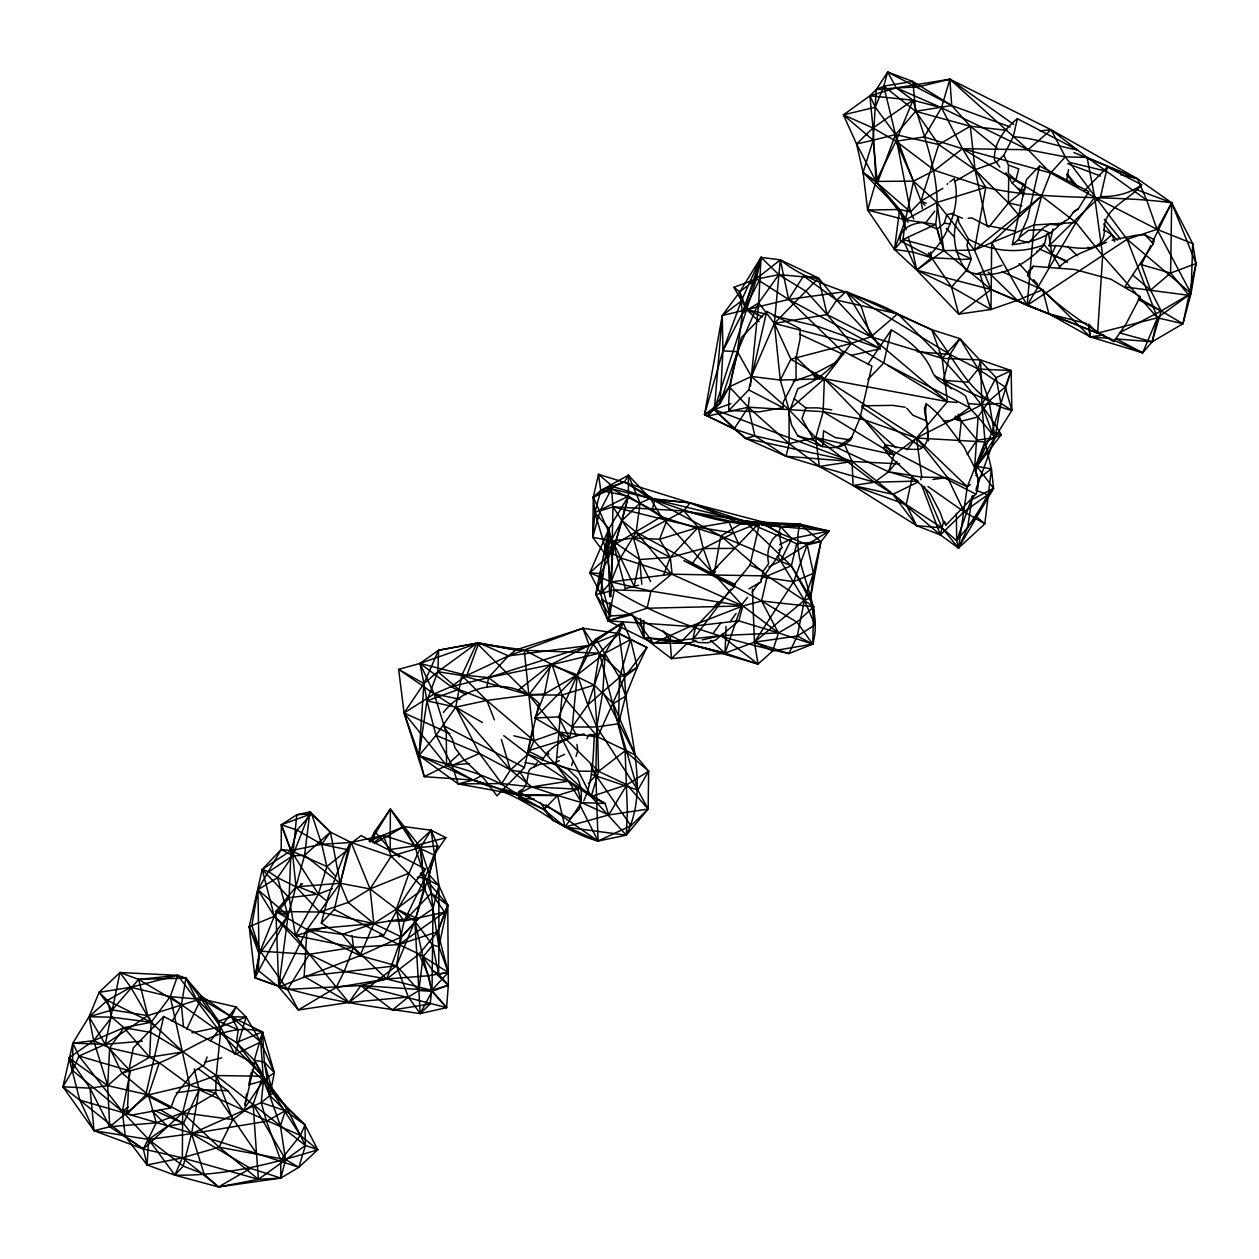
<?xml version="1.0" encoding="UTF-8"?>
<svg xmlns="http://www.w3.org/2000/svg" width="1259" height="1259" viewBox="0 0 1259 1259"><rect width="100%" height="100%" fill="white"/><g stroke="black" fill="none" stroke-linecap="round" stroke-linejoin="round"><path stroke-width="1.5" d="M335.429 876.264L326.868 866.522L290.971 850.628L281.213 849.479L257.922 889.72L259.055 954.149L258.237 970.516L278.774 987.009L287.556 989.432L360.829 985.529L386.781 978.998L399.009 944.58L404.17 921.053L424.944 878.168L433.977 855.066L445.891 837.691L431.097 830.232L420.506 847.37L409.049 873.116L396.412 909.029L401.416 936.979L396.506 965.747L408.325 997.018L420.207 1013.589L446.583 1007.625L448.33 985.183L438.62 974.104L438.887 946.516L432.97 908.605L424.629 889.09L391.187 856.262L351.182 842.476L330.425 832.105L309.934 811.819L296.794 814.746L281.355 824.755L281.213 849.479L262.202 869.434L249.219 926.703L254.963 977.708C307.574 998.198 364.543 1005.548 420.207 1013.589L432.026 991.352L432.97 908.605L429.24 874.879L420.506 847.37L390.384 809.033L374.804 831.381L369.611 841.626M198.119 1068.655L227.832 1090.735L243.302 1110.17L300.366 1135.429L317.772 1149.75C271.362 1164.134 223.819 1176.016 174.859 1175.166L182.35 1157.839L182.634 1112.736L189.653 1085.085L170.233 996.64L177.802 975.379L185.907 978.133L201.566 996.231L218.594 1021.128L220.545 1032.616L216.249 1075.548L215.651 1093.316L256.49 1153.386L258.457 1179.353L218.547 1186.954L174.859 1175.166L147.083 1164.953L125.302 1136.358L62.95 1086.8L72.802 1043.176L89.027 1016.737L99.099 992.344L119.935 972.515L177.802 975.379L220.545 1032.616L262.816 1076.256L286.47 1107.448L304.961 1124.995L317.772 1149.75L298.855 1167.313L280.836 1178.078L218.547 1186.954L182.35 1157.839L143.337 1149.026L94.047 1130.724L62.95 1086.8L72.566 1070.449L79.018 1056.033L105.3 1044.325L147.791 1015.62L200.936 998.859L236.015 1006.948L246.15 1017.02L260.755 1042.011L274.336 1072.637L269.867 1095.55L261.227 1102.601L191.604 1133.682L148.656 1139.426L94.047 1130.724L79.789 1100.13L68.915 1057.843L93.67 1040.658L123.886 1027.674L151.143 1022.277L170.233 996.64L196.31 998.938L201.566 996.231L231.388 1016.8L260.755 1042.011L263.477 1080.615L261.227 1102.601L266.483 1121.281L280.663 1160.121L280.836 1178.078L258.457 1179.353L182.35 1157.839L147.083 1164.953L143.337 1149.026L156.258 1122.823L148.405 1094.937L159.295 1062.769C193.697 1049.738 223.189 1020.892 262.486 1031.892L274.336 1072.637L263.477 1080.615L243.302 1110.17L199.095 1089.633L176.181 1092.749M421.529 867.404L414.683 845.843L390.384 809.033L390.18 849.51L399.26 856.986M610.977 596.766L612.976 506.842L611.512 488.807L613.054 486.824L624.574 481.835L628.398 475.225L650.289 498.47L661.258 516.662L742.92 605.941L778.44 632.915L812.716 644.104C824.975 602.715 788.701 564.662 799.937 524.106L829.225 531.015L820.947 541.685L813.44 573.333L804.438 600.26L797.293 636.015L788.874 653.578C728.442 640.217 667.49 622.654 614.345 589.889L611.071 581.894L606.193 549.664L622.009 520.581L628.446 496.156L628.398 475.225L600.748 490.459L593.319 497.069L592.721 537.325L608.38 558.366L609.718 596.782M1008.648 176.449L1008.428 202.967L988.866 227.155M996.971 147.885L970.311 126.23L951.71 105.536L887.658 72.046L883.771 86.1L875.304 107.22L843.436 114.868L873.006 127.977L895.999 141.244L913.515 181.139L905.473 219.9L903.002 239.509L916.725 270.134L991.163 289.57L1048.92 313.806L1090.2 336.893L1142.668 352.866L1152.158 341.787L1182.941 323.752L1191.061 293.394L1196.05 263.572L1192.729 243.632L1171.673 202.793L1137.428 178.731L1087.084 157.406L1065.287 156.871L1050.62 173.002L1041.539 196.058L991.667 242.672L990.975 309.478L958.65 314.136L916.725 270.134L894.457 249.424L867.624 210.033L863.076 172.483L856.561 143.967L843.436 114.868L869.89 95.778L876.264 89.609L887.658 72.046L912.854 81.489L951.71 105.536L1010.237 126.986M194.295 1068.922L199.095 1089.633L191.604 1133.682L183.216 1166.102L174.859 1175.166L148.656 1139.426L122.328 1111.492L72.566 1070.449L72.802 1043.176L93.67 1040.658L109.675 1047.96L149.695 1057.23L159.295 1062.769L189.653 1085.085L215.651 1093.316L182.634 1112.736L143.337 1149.026L125.302 1136.358L122.328 1111.492L130.385 1071.063L105.3 1044.325L119.935 972.515L130.779 987.276L151.143 1022.277L149.695 1057.23L121.981 1073.093L107.692 1085.636L90.003 1088.154L62.95 1086.8M489.814 785.034L473.116 780.076L424.267 776.677L404.076 712.972L434.166 693.898L451.163 686.674L488.461 677.61L508.431 655.908L515.86 649.974L582.933 628.272L599.41 653.185L625.093 750.852L627.391 811.457L626.274 835.173L591.195 796.569L598.592 771.374L597.695 736.908L624.732 676.791L637.274 667.38L646.89 647.488L619.035 633.529L589.228 645.411L508.431 655.908L478.845 642.83L438.62 650.226L419.987 663.43L423.921 683.59L419.058 755.51L473.116 780.076L518.346 795.405L518.865 798.096L543.888 809.49L565.086 827.037L626.274 835.173C651.375 784.735 625.503 729.291 624.732 676.791L599.41 653.185L515.86 649.974L478.845 642.83L419.987 663.43L398.647 669.347L404.076 712.972L419.058 755.51C452.532 767.329 489.987 772.947 518.346 795.405L543.888 809.49L552.827 820.475L598.056 841.028L630.932 825.731L648.165 809.065L637.825 790.07L618.484 723.752L625.613 696.18L637.274 667.38L630.617 639.556L623.032 622.434L605.107 653.138L602.872 691.789L635.181 754.944L648.621 771.169L648.165 809.065L626.274 835.173L598.056 841.028C561.734 831.538 535.154 803.352 500.563 790.888M960.318 259.197L931.471 257.765L912.932 252.083L894.457 249.424L903.002 239.509L943.857 250.62L991.163 289.57L1027.171 305.323L1097.612 333.131L1157.477 317.803L1182.941 323.752L1188.937 295.33L1170.618 273.061L1171.673 202.793L1135.193 189.07M1013.243 136.727C1035.055 138.081 1056.065 146.044 1077.578 149.947L1017.366 118.692L1013.243 136.727L1003.864 155.25L1008.459 165.071L1008.317 173.396L1015.824 180.037L1023.929 184.207L1020.168 190.912L1023.52 195.46M757.713 524.657C706.85 524.09 661.258 499.524 613.054 486.824L593.319 497.069L612.74 541.024L608.38 558.366L594.925 512.665L593.319 497.069L598.513 474.313L690.137 502.86L744.872 521.305L791.36 565.81L813.723 606.775L796.963 622.151L778.44 632.915L721.202 635.606L653.437 643.255L632.411 614.597L643.947 637.573L671.44 658.646L725.058 653.153L754.44 642.184L797.293 636.015L815.014 624.968L810.56 597.868L791.36 565.81L720.825 535.988L661.258 516.662L628.446 496.156L608.963 528.686L608.38 558.366L599.253 576.37L595.727 594.264L608.066 620.829L653.437 643.255L687.099 643.302L696.573 641.161M752.457 589.212L754.44 642.184L788.874 653.578L812.716 644.104L813.723 606.775L767.266 575.914L720.825 535.988L650.289 498.47L624.574 481.835L600.748 490.459L594.925 512.665L592.721 537.325L612.74 541.024L633.419 537.986L659.574 539.277L698.163 527.379L729.024 522.186L761.38 522.013L780.674 526.64L829.225 531.015L780.611 560.979L768.808 566.943M610.741 604.446L610.379 615.981L608.066 620.829L690.137 626.478L738.781 620.829L778.44 632.915L772.758 650.903L758.044 664.075L687.099 643.302L643.947 637.573L640.327 618.578M750.427 386.088L758.705 302.9L761.034 257.371L780.312 259.858L818.586 278.082L836.684 300.146L870.866 336.782L947.445 401.652L956.997 402.518M1150.632 245.757L1141.362 264.658L1150.537 290.121L1161.176 310.942L1152.158 341.787L1119.408 332.848L1161.176 310.942L1191.061 293.394L1192.729 243.632L1157.021 229.343L1094.716 197.301L1050.62 173.002L962.49 148.672L924.216 136.916L895.999 141.244L875.981 181.422L867.624 210.033L905.473 219.9L935.61 224.432L943.857 250.62L916.725 270.134L912.932 252.083L908.306 237.274M975.772 473.746L976.842 466.349L991.431 468.883L993.54 488.303L987.686 494.834L964.079 511.752L940.457 534.949L892.883 494.346L874.486 482.244L819.31 466.459L789.157 443.609L754.865 435.897L734.091 428.926L704.505 414.604L722.241 315.553L739.788 291.868L761.034 257.371L778.802 274.667L806.279 291.411L827.116 314.608L870.866 336.782L942.141 358.296L980.572 359.948L981.831 404.737L985.073 441.956L991.431 468.883L984.821 523.838L958.492 548.074L940.457 534.949L916.615 525.695L853.067 485.486L819.31 466.459L815.738 437.644L823.181 411.677L824.346 378.754L851.352 343.361L870.866 336.782L897.73 313.806L931.802 329.748L959.956 338.624L996.105 377.684L1000.874 403.321L995.051 437.581L976.118 488.665M489.578 786.56L473.116 780.076L446.552 765.425L446.3 732.817L434.166 693.898L419.987 663.43L451.163 686.674L466.837 675.406L478.845 642.83L438.62 650.226L437.833 671.708L426.958 700.854L419.058 755.51L424.267 776.677L446.552 765.425L459.456 753.637M726.05 626.352L725.058 653.153L758.044 664.075L754.44 642.184L793.642 581.721L807.208 544.817L820.947 541.685L810.56 597.868L804.438 600.26L754.44 642.184L772.758 650.903L812.716 644.104L796.963 622.151L761.585 601.015L636.141 532.179L622.009 520.581L640.107 503.002L650.289 498.47L690.137 502.86L780.674 526.64L799.622 525.9L829.225 531.015L791.722 538.647L779.636 544.596M372.695 842.696L374.804 831.381L390.18 849.51L414.683 845.843L431.097 830.232L437.77 845.922L414.856 921.242L396.506 965.747L348.885 1002.479L309.336 954.275L295.487 935.61L289.114 897.73L290.971 850.628L297.061 830.106L311.603 813.755L309.934 811.819L292.78 855.727L277.594 877.68L257.922 889.72L251.847 925.491L260.22 951.19L287.556 989.432L298.32 1009.986L348.885 1002.479L408.325 997.018L418.869 990.518L432.026 991.352L448.33 985.183L447.763 905.205L438.887 885.47L431.097 830.232L403.84 826.565L369.123 841.154M974.482 470.835L978.07 416.965L988.976 401.039L1005.217 387.048L1011.182 370.555L980.572 359.948L978.164 369.06L967.636 382.122L943.495 380.328L934.729 375.937M590.093 734.453L594.342 735.083C593.036 757.21 593.194 780.139 583.814 800.771M844.663 444.663L850.612 439.926L859.991 418.082L871.905 366.039L843.262 351.167C833.143 368.887 816.399 380.895 797.828 388.732L788.889 412.999L791.596 424.928L797.765 435.85C812.039 442.775 828.863 452.689 844.663 444.663L844.71 443.514M1078.365 208.805L1074.368 211.024L1068.734 218.846L1059.905 224.37C1048.228 237.762 1029.343 242.94 1012.315 244.608L1026.51 179.486L1039.556 165.999L1088.878 191.604L1078.365 208.805L1072.589 212.865M143.337 1149.026L109.722 1126.774L107.692 1085.636L109.675 1047.96L123.886 1027.674L151.017 1032.474L183.137 1051.91L216.249 1075.548L305.418 1145.47L317.772 1149.75M741.236 301.09L722.934 350.899L704.505 414.604L720.117 403.305L729.339 386.843L737.381 351.639L742.48 313.082L739.788 291.868L780.312 259.858C814.384 287.335 859.928 292.67 897.73 313.806C935.358 351.182 974.136 388.701 1001.267 434.733L985.073 441.956L916.536 438.006L864.115 419.766L823.181 411.677L748.318 407.224L707.338 416.099L720.117 403.305L722.934 350.899L722.241 315.553L741.236 301.09L761.034 257.371L756.439 278.916L714.372 409.537L704.505 414.604L734.091 428.926L745.596 438.384L786.025 456.277L819.31 466.459L852.091 461.502L899.744 463.879M988.189 272.07L1017.335 300.334L1027.171 305.323L1097.612 333.131L1142.668 352.866L1157.477 317.803L1191.061 293.394L1157.021 229.343L1146.713 200.118L1137.428 178.731L1051.155 129.787L949.853 79.223L917.402 87.076L912.854 81.489L883.771 86.1L876.264 89.609L873.164 140.205L877.334 183.137L899.618 209.498L908.117 222.371M430.185 1003.942L392.336 1010.033L360.829 985.529L446.583 1007.625L431.711 990.314L386.781 978.998L344.226 971.35L309.336 954.275L274.305 916.269L262.202 869.434L268.797 871.81L277.594 877.68L296.007 886.855L340.166 883.251L370.083 888.933L396.412 909.029L414.856 921.242L423.024 956.887L432.608 970.5L448.33 985.183L431.711 990.314L360.829 985.529L348.885 1002.479L304.143 976.48L306.976 929.567L340.166 883.251L351.182 842.476L383.334 835.409L420.506 847.37L437.77 845.922L433.977 855.066L429.24 874.879L438.887 885.47L438.887 946.516L448.267 972.42L431.711 990.314L430.185 1003.942L420.207 1013.589L414.856 921.242L423.921 888.335L420.506 847.37L391.187 856.262L370.083 888.933L348.113 902.467L319.739 912.051L275.878 911.437L278.774 987.009L298.32 1009.986L336.232 987.386L386.781 978.998L428.548 975.725L448.267 972.42L437.723 931.676L447.763 905.205L424.944 878.168L420.412 874.438M887.658 72.046L896.298 87.878L912.932 100.201C925.239 140.615 942.393 181.28 935.61 224.432L903.002 239.509M147.083 1164.953L148.656 1139.426L167.368 1126.286L183.484 1123.469L199.095 1089.633L227.832 1090.735M782.988 407.68L783.397 401.715L796.05 377.905L796.003 358.453L800.157 338.545L800.094 328.772L766.715 311.445L741.299 337.695C736.074 361.9 727.513 385.663 728.851 410.465L759.13 411.866L782.988 407.68L748.743 389.897L728.851 410.465M438.62 650.226L423.921 683.59L426.958 700.854L436.023 735.319L452.138 765.535L458.182 783.916L501.727 783.57L531.786 786.922L557.532 795.499L565.086 827.037L608.726 814.951L605.138 803.494L581.469 802.55L557.532 795.499L517.024 794.539L458.182 783.916L419.058 755.51L436.023 735.319L455.727 707.117L461.754 675.453L476.846 643.239L524.216 650.022L552.134 664.563L562.049 695.062L556.1 765.094L568.549 781.147L581.469 802.55L608.726 814.951L648.165 809.065L626.935 784.719L598.592 771.374L558.65 731.967L528.843 694.889L476.846 643.239L437.833 671.708L423.921 683.59L404.076 712.972L446.552 765.425L469.591 763.536M425.369 868.993C409.616 888.114 396.144 910.037 385.522 932.211L383.665 935.138C362.702 941.669 338.702 935.563 321.297 923.036L328.158 896.975L343.156 857.017L349.136 844.946L360.987 835.583L425.369 868.993L423.622 872.393L420.349 873.242M207.09 1056.962L204.414 1064.736L194.909 1070.779L179.659 1089.617L174.891 1097.077L170.831 1107.951L132.604 1114.892L127.222 1114.073L129.52 1067.207L133.265 1047.944L163.717 1016.469L254.507 1063.587L244.907 1105.496L245.883 1099.359M749.278 397.608L748.318 407.224L734.091 428.926L714.372 409.537L722.241 315.553L788.653 299.437L846.142 291.537L931.802 329.748C955.849 359.098 970.783 401.149 1011.843 410.45L976.842 466.349L993.54 488.303L958.492 548.074L942.015 527.836L924.248 486.304M972.373 495.778L967.604 527.647L958.492 548.074L956.651 540.693L956.384 513.436M926.215 403.793L924.484 408.199C924.798 421.718 934.87 439.942 919.983 449.101C908.29 450.486 896.943 446.772 885.518 444.883L883.708 448.409L889.72 456.356L930.086 493.245L940.331 512.728L943.432 521.871L945.981 525.003L975.804 494.189C983.562 477.318 970.579 461.203 963.812 446.567C951.599 431.821 941.826 414.966 926.215 403.793L925.554 411.378L928.465 440.87M934.729 211.134L925.9 222.497C915.104 222.166 898.926 227.218 900.248 240.847L928.906 255.719C947.571 238.077 961.703 204.839 954.243 179.077M978.416 482.795L978.432 479.459L976.89 475.446L975.835 475.54M843.168 352.221L788.653 299.437L780.312 259.858L774.379 323.421L780.281 380.045L789.031 409.757L789.157 443.609L786.025 456.277L852.091 461.502L906.228 504.639L942.015 527.836L956.651 540.693L976.433 516.505L987.686 494.834L975.788 490.129M503.773 735.681L528.072 754.267L568.549 781.147L605.138 803.494L591.195 796.569L556.1 765.094L533.958 740.717L486.824 700.46L458.732 689.413L426.958 700.854L455.727 707.117L479.459 753.417L501.727 783.57L510.414 769.926L528.072 754.267L533.958 740.717L528.843 694.889L552.134 664.563L599.41 653.185L619.035 633.529L623.032 622.434L595.979 638.974L589.228 645.411L577.33 674.84L572.184 727.041L569.461 738.073L527.867 750.836L543.117 758.437M813.723 606.775L761.585 601.015L742.92 605.941L650.982 591.101L614.345 589.889L600.685 593.697L589.81 572.782L612.787 552.182L608.963 528.686L589.81 572.782L602.778 573.821L595.727 594.264L600.685 593.697L611.071 581.894L612.787 552.182L628.446 496.156L594.925 512.665L608.963 528.686L600.685 593.697L608.066 620.829L630.539 615.069M959.043 442.098L961.294 421.214L958.193 414.101M251.359 1072.306L248.747 1084.833M246.087 1097.549L246.496 1093.929M810.56 597.868L813.44 573.333L807.208 544.817L778.754 532.762L761.38 522.013L733.682 532.982L703.262 548.531L670.292 557.407L639.682 559.515L612.74 541.024L625.361 588.173M278.774 987.009L306.976 929.567L373.829 923.539L397.781 919.684L418.004 918.881L401.416 936.979L373.829 923.539L348.113 902.467L340.166 883.251L330.425 832.105L311.603 813.755L296.794 814.746L292.78 855.727L296.007 886.855L275.878 911.437L306.976 929.567L342.196 934.398L373.829 923.539L396.412 909.029L418.004 918.881L401.416 936.979L360.058 955.691L278.774 987.009L288.028 915.623L304.568 855.333L309.934 811.819M422.662 870.992L431.349 893.15L447.763 905.205L438.887 946.516L432.687 945.116L423.024 956.887L418.869 990.518L396.506 965.747L360.058 955.691L306.976 929.567M943.274 421.088L951.647 420.349L969.556 407.633L965.763 396.255C954.495 386.592 936.964 385.647 931.424 369.532C923.272 351.843 907.833 339.379 891.309 329.874L867.671 364.512M958.492 548.074L967.29 486.761L985.073 441.956L976.842 466.349L1001.267 434.733L992.013 432.278L981.831 404.737L996.105 377.684L1011.182 370.555L1011.843 410.45L1000.874 403.321L981.831 404.737L968.47 403.541M1019.585 216.06L1008.428 202.967L975.033 169.76L938.71 144.549L895.511 134.571L873.164 140.205L863.076 172.483L899.618 209.498L894.457 249.424L905.473 219.9L936.932 202.479L985.766 187.371C1046.906 201.283 1109.887 194.39 1171.673 202.793L1196.05 263.572L1188.937 295.33L1125.562 287.036M589.81 572.782L611.071 581.894L620.467 557.894L636.141 532.179L640.107 503.002L628.398 475.225M79.789 1100.13C153.157 1121.155 226.463 1143.282 298.855 1167.313L305.418 1145.47L286.47 1107.448L236.456 1042.515L238.203 1029.815L231.388 1016.8L200.936 998.859L185.907 978.133L138.647 979.392L119.935 972.515M972.593 495.92L956.651 540.693M945.981 525.003L944.423 521.352M486.981 687.146L488.461 677.61L589.228 645.411L623.032 622.434M756.989 584.837L760.845 581.957L763.159 571.224L768.682 563.591C766.07 552.701 769.343 537.546 780.627 533.234L780.013 538.679L781.87 547.649L780.312 549.365L778.802 555.565L761.113 579.596M552.134 664.563L594.169 685.069L613.29 703.702L635.181 754.944L597.695 736.908L594.169 685.069L599.41 653.185M183.515 1027.076L181.406 1004.824L185.907 978.133L196.31 998.938L218.594 1021.128L231.388 1016.8L262.486 1031.892L260.755 1042.011L234.945 1054.397L220.482 1026.809L200.936 998.859L201.566 996.231M277.594 877.68L288.028 915.623L259.055 954.149L254.963 977.708L287.556 989.432L309.336 954.275L353.496 947.319L399.009 944.58L437.723 931.676L447.763 905.205M637.274 667.38L619.475 677.484L602.872 691.789L596.735 726.962L595.853 775.198L598.056 841.028L545.95 804.863M702.254 639.887L721.202 635.606L738.781 620.829L742.92 605.941L671.614 574.167L650.982 591.101L611.071 581.894L671.614 574.167L713.853 575.017L720.825 535.988L744.872 521.305L799.937 524.106L820.947 541.685L796.664 543.715L744.872 521.305L650.289 498.47M876.264 89.609L896.298 87.878L941.496 107.707L962.49 148.672L985.766 187.371L974.435 250.069L991.163 289.57L958.65 314.136L951.521 287.005L928.292 252.933M741.693 605.06L725.058 653.153L687.099 643.302L671.44 658.646L670.087 639.714L670.827 635.984M419.987 663.43L466.837 675.406L508.431 655.908L582.933 628.272L589.228 645.411L550.356 664.799L544.392 694.087L534.886 718.008L569.461 738.073L558.54 716.89L577.33 674.84L595.979 638.974L619.475 677.484L625.613 696.18L613.29 703.702M630.586 614.707L610.379 615.981L599.253 576.37L608.963 528.686M614.345 589.889L608.066 620.829L647.063 608.239L742.92 605.941L690.137 626.478L653.437 643.255L643.947 637.573L643.821 620.357M528.261 749.011L532.557 728.945M943.4 522.107L940.457 534.949L921.446 484.605M942.015 527.836L916.615 525.695L906.228 504.639L912.492 476.075M1039.887 130.889L1051.155 129.787L1065.287 156.871L1127.088 239.289L1157.477 317.803L1152.158 341.787L1115.364 338.876M796.664 543.715L791.36 565.81L767.266 575.914L761.585 601.015L778.44 632.915M647.063 608.239L650.982 591.101M127.222 1114.073L145.761 1094.921L163.717 1016.469M311.791 891.844L315.269 893.638L299.264 887.123L301.436 883.661L302.553 884.07M321.297 923.036L334.343 909.549L349.136 844.946M524.373 767.565L442.963 725.31L452.28 738.844L455.097 748.035L463.957 759.696L484.447 779.148L496.959 795.877L524.373 767.565L539.057 703.451C512.271 675.847 465.83 683.574 443.404 712.5M748.743 389.897L766.715 311.445M722.556 633.969L716.072 639.824L707.936 642.814L698.241 642.483L692.623 639.981L696.022 625.141M734.327 586.851L734.926 584.255L683.873 560.664L734.327 586.851L681.638 641.287L601.959 599.929L603.628 600.244M733.147 585.954L750.002 565.023L759.775 522.406L780.627 533.234M867.829 379.478L883.708 363.08L891.309 329.874M883.708 448.409L885.518 444.883M1039.556 165.999L1027.643 218.027L1018.263 239.887L1012.315 244.608M1027.549 275.469L1028.367 271.33L1033.261 266.263L1074.651 269.489L1110.957 279.246L1140.308 296.605L1126.286 323.547L1113.822 341.724C1082.378 323.343 1052.43 302.317 1027.549 275.469L1033.261 266.263M1044.372 244.702C1020.042 254.365 991.415 251.753 968.486 239.084L958.76 222.151L958.193 217.288C950.23 235.638 955.675 255.404 966.519 271.189C994.736 281.686 1025.487 266.247 1044.372 244.702L1046.874 233.765M1084.424 190.691L1107.385 166.959L1141.661 184.758C1129.622 200.354 1101.877 208.223 1104.332 231.766C1102.648 258.85 1066.31 243.963 1049.109 245.788L1052.98 228.918M1049.109 245.788C1066.09 229.091 1082.771 212.252 1100.602 196.561L1107.385 166.959M1125.389 285.935L1153.307 243.679L1154.22 239.651L1144.935 234.819L1135.571 235.323L1112.106 240.217M968.486 239.084L966.928 245.363L971.319 258.961L966.519 271.189M967.069 454.562L977.078 440.146L995.051 437.581L988.976 401.039L978.164 369.06L959.956 338.624L950.041 354.44L943.495 380.328L945.824 385.663M154.353 1026.777L147.791 1015.62L112.224 1009.938L99.099 992.344L130.779 987.276L170.233 996.64L220.545 1032.616L236.456 1042.515L254.318 1060.251L262.816 1076.256L280.395 1125.798L285.604 1159.555L280.836 1178.078L250.557 1168.368L191.604 1133.682L183.484 1123.469L160.019 1109.588M1048.464 267.113L1051.863 253.909L1055.876 245.3M882.827 362.466L851.352 343.361L827.116 314.608L818.586 278.082L778.802 274.667L758.705 302.9L742.48 313.082L756.14 275.926L761.034 257.371L742.48 313.082L722.934 350.899L737.381 351.639L751.387 376.472L789.031 409.757L815.738 437.644L874.486 482.244L918.189 481.064M739.143 544.974L733.682 532.982L698.163 527.379L666.892 520.282L652.146 509.675L654.853 499.493L624.574 481.835M1066.562 180.336L1068.576 169.572M592.721 537.325L600.039 510.949L611.512 488.807L654.853 499.493L690.137 502.86L741.441 523.602L758.248 524.909M571.68 765.362L572.939 760.971M236.456 1042.515L262.486 1031.892L254.318 1060.251L273.077 1093.158L300.366 1135.429L280.663 1160.121M622.009 520.581L612.787 552.182L606.193 549.664L661.258 516.662M924.153 223.221L937.215 229.169L944.313 223.221L946.799 214.722L953.755 212.991M1013.7 124.436L949.853 79.223L941.496 107.707L924.216 136.916M234.945 1054.397L246.15 1017.02L231.388 1016.8L236.015 1006.948L210.347 1041.193M976.842 466.349L992.013 432.278L1011.182 370.555L978.164 369.06L950.041 354.44L846.142 291.537L836.684 300.146L827.116 314.608L774.379 323.421L751.387 376.472L729.339 386.843L707.338 416.099M289.114 897.73L262.202 869.434L290.971 850.628L321.722 844.27L330.425 832.105L304.568 855.333L292.78 855.727L281.355 824.755L311.603 813.755L321.722 844.27L326.868 866.522L318.385 894.11L295.487 935.61L274.305 916.269L257.922 889.72L288.028 915.623L254.963 977.708L260.22 951.19L274.305 916.269L289.114 897.73L318.385 894.11L332.329 888.681M778.754 532.762L780.674 526.64L683.905 510.918L612.976 506.842L600.039 510.949M981.831 404.737L916.536 438.006L893.921 454.782L888.602 471.747L874.486 482.244L853.067 485.486L852.091 461.502L844.191 443.703M575.992 756.454L577.739 750.931L576.968 744.478M867.624 210.033L899.618 209.498L910.509 211.921L920.943 201.062L938.71 144.549L970.311 126.23L1007.342 130.385M280.395 1125.798L286.47 1107.448L273.077 1093.158L254.318 1060.251L264.296 1062.029L274.336 1072.637M576.402 735.634L572.184 727.041L587.827 704.914L605.107 653.138L630.617 639.556L646.89 647.488L624.732 676.791L619.035 633.529L582.933 628.272M720.117 403.305L737.381 351.639L758.705 302.9L774.379 323.421L790.872 359.24L824.346 378.754L916.536 438.006L967.29 486.761L970.296 484.526M794.256 398.773L805.791 407.947L801.983 418.586L814.132 440.54L822.536 446.803L823.543 430.751L835.362 437.628L850.612 439.926M973.412 495.952L972.058 499.603L993.54 488.303L967.604 527.647M913.735 218.972L910.509 211.921L877.334 183.137L895.511 134.571L915.671 111.311L951.71 105.536L949.853 79.223L896.298 87.878L869.89 95.778L873.006 127.977L875.981 181.422L905.473 219.9M663.383 575.457L670.292 557.407L698.163 527.379L683.905 510.918L633.419 537.986L639.682 559.515L650.604 581.611M327.466 901.633L318.385 894.11L290.971 850.628L281.355 824.755L297.061 830.106L321.722 844.27L351.182 842.476L370.083 888.933L373.829 923.539L360.058 955.691L342.196 934.398M920.659 479.726L921.777 477.161L916.536 438.006L947.445 401.652L942.141 358.296L931.802 329.748M300.366 1135.429L304.961 1124.995L273.077 1093.158L264.296 1062.029L262.486 1031.892M348.475 848.314L351.182 842.476M186.6 1029.39L200.936 998.859M586.914 738.75L588.661 735.067L594.342 735.083M947.161 184.412L947.744 183.436M1152.315 242.326L1171.673 202.793L1157.021 229.343L1127.088 239.289L1027.171 305.323L991.667 242.672L974.435 250.069L943.857 250.62L936.932 202.479L913.515 181.139L875.981 181.422L863.076 172.483L877.334 183.137M182.35 1157.839L219.113 1147.185L232.805 1119.581L253.138 1104.285L262.816 1076.256L216.249 1075.548L189.653 1085.085L148.405 1094.937L109.722 1126.774L94.047 1130.724L90.003 1088.154L68.915 1057.843L107.692 1085.636L148.405 1094.937L182.634 1112.736L219.113 1147.185L258.457 1179.353L305.418 1145.47L304.961 1124.995L285.352 1110.753L269.867 1095.55L263.477 1080.615L252.068 1070.119M336.232 987.386L344.226 971.35L353.496 947.319L352.064 935.799M815.014 624.968L804.438 600.26L780.611 560.979L791.722 538.647L780.674 526.64L761.538 524.987M751.387 376.472L780.281 380.045L790.872 359.24L851.352 343.361L774.379 323.421L818.586 278.082L803.51 275.973L788.653 299.437L756.439 278.916L733.887 287.335L746.65 309.525L759.161 321.675M742.48 313.082L760.326 278.333L778.802 274.667M172.09 1021.364L181.406 1004.824L138.647 979.392L112.224 1009.938L89.027 1016.737L93.67 1040.658L107.692 1085.636M591.982 774.537L637.825 790.07L648.621 771.169L625.093 750.852L598.592 771.374L578.101 771.122L556.1 765.094L528.072 754.267M301.436 883.661L299.264 887.123M962.49 148.672L1028.021 149.727L1051.155 129.787L1087.084 157.406L1094.716 197.301L1076.004 222.497L1027.171 305.323L1034.08 224.952L1041.539 196.058L962.49 148.672L934.54 170.343L913.515 181.139M542.377 760.357C549.9 744.919 568.218 737.711 583.767 733.903L584.585 734.658M608.726 814.951L626.935 784.719L648.621 771.169M370.209 841.878L390.384 809.033M565.086 827.037L581.469 802.55L577.865 789.157L568.549 781.147L510.414 769.926L479.459 753.417L436.023 735.319M712.138 573.805L716.387 567.227L759.775 522.406M692.623 639.981L730.818 589.243M752.032 592.328L758.123 583.672M730.519 621.159L736.09 613.432M534.304 766.668L537.42 762.387M691.899 564.048L703.262 548.531L698.163 527.379M713.46 632.899L720.872 622.859M93.67 1040.658L111.721 1017.193L107.393 1000.37L99.099 992.344M690.137 502.86L683.905 510.918L741.441 523.602L799.937 524.106L799.622 525.9L744.872 521.305M759.083 524.94L761.38 522.013L762.891 525.475M739.836 607.074L747.563 597.364M897.1 461.486L888.602 471.747L815.738 437.644L789.157 443.609L748.318 407.224L729.339 386.843M906.81 449.746L916.536 438.006L947.586 477.617L964.079 511.752L984.821 523.838L976.433 516.505M422.048 873.101L423.732 871.071M327.545 926.718L295.487 935.61L353.496 947.319L386.781 978.998L419.042 954.07L437.723 931.676M1065.13 220.923L1062.722 223.74L1057.513 225.078M588.441 783.523L595.853 775.198L590.786 764.874M930.417 252.083L931.471 257.765L916.725 270.134L951.521 287.005L966.786 269.93M942.141 358.296L959.956 338.624M1058.976 267.443C1071.692 254.161 1090.357 249.943 1106.504 242.279M1017.366 118.692C1004.934 128.78 993.571 142.881 994.421 159.767L999.866 167.132M543.888 809.49L557.532 795.499L577.865 789.157L531.786 786.922L517.024 794.539L473.116 780.076L458.182 783.916M605.107 653.138L577.33 674.84L534.886 718.008L558.54 716.89L572.184 727.041L596.735 726.962L618.484 723.752L619.475 677.484L630.617 639.556L619.035 633.529M715.018 605.469L717.787 602.668M1003.864 155.25L996.782 161.97M875.981 181.422L856.561 143.967L873.006 127.977L912.932 100.201L941.496 107.707L1028.021 149.727L1065.287 156.871M142.346 1041.193L105.3 1044.325L89.027 1016.737L107.393 1000.37L130.779 987.276L177.802 975.379L138.647 979.392L147.791 1015.62M733.006 585.939L734.926 584.255M789.031 409.757L824.346 378.754L947.445 401.652L887.8 365.472M1099.249 245.851L1112.012 234.662L1103.86 223.834M637.825 790.07L596.735 726.962L587.827 704.914L602.872 691.789M1024.779 193.587L1020.168 190.912L1012.267 183.09L1015.824 180.037L1018.783 168.895L1008.459 165.071M778.692 550.356L781.87 547.649M1196.05 263.572L1170.618 273.061L1150.537 290.121L1132.549 274.887M1021.694 192.076L1008.428 202.967L1021.852 205.878M392.336 1010.033L408.325 997.018M326.868 866.522L347.799 849.778L321.722 844.27M735.083 548.42L703.262 548.531L711.571 571.665L717.693 566.77M518.739 792.005C527.757 788.307 527.002 778.235 529.048 770.382L530.338 768.667L540.253 764.15L553.881 763.048L567.982 769.139L577.582 778.487C582.429 788.181 582.209 799.135 579.187 809.301L570.107 818.68L518.739 792.005L521.478 789.849M518.063 690.325L550.356 664.799L577.33 674.84L587.827 704.914M105.3 1044.325L72.802 1043.176L79.018 1056.033L122.328 1111.492L128.182 1106.897M1019.9 236.96L1028.666 230.271L1042.184 229.563L1050.541 233.293M852.249 436.999L836.747 447.606M373.97 842.523L383.334 835.409L391.187 856.262M949.884 181.941L953.866 178.935M396.412 909.029L423.921 888.335M273.077 1093.158L269.867 1095.55L264.296 1062.029M977.85 478.939L991.431 468.883M599.253 576.37L602.778 573.821M379.825 935.107L399.009 944.58L444.663 912.177L431.349 893.15L404.17 921.053L388.748 920.88M268.797 871.81L292.78 855.727L281.213 849.479M776.992 556.635L778.802 555.565M577.33 674.84L544.392 694.087L525.286 694.732M374.348 843.687L403.84 826.565L414.683 845.843L433.977 855.066M922.343 208.616L920.943 201.062L942.912 188.346M954.747 181.501L975.033 169.76L996.373 162.018M748.995 588.819L760.845 581.957M250.557 1168.368L218.547 1186.954L204.147 1174.191L183.216 1166.102L148.656 1139.426M793.249 381.461L813.424 374.269L837.125 361.711M473.116 780.076L481.536 775.717M906.228 504.639L853.067 485.486L892.883 494.346L918.393 481.835M558.067 757.414L564.693 754.298M1141.661 184.758C1129.858 193.65 1115.206 196.908 1100.602 196.561M259.055 954.149L249.219 926.703L274.305 916.269M593.319 497.069L611.512 488.807L652.146 509.675M452.138 765.535L479.459 753.417M813.44 573.333L793.642 581.721L761.412 576.89M991.667 242.672L1034.08 224.952L1076.004 222.497L1102.679 255.703L1157.477 317.803M553.881 763.048L559.374 760.751M1002.022 265.271L976.118 274.1M370.083 888.933L409.049 873.116M1020.168 190.912L1025.44 188.803M246.15 1017.02L220.482 1026.809L191.856 1032.868M714.372 409.537L852.091 461.502L745.596 438.384L714.372 409.537L730.881 403.667M626.935 784.719L591.195 796.569L568.549 781.147L531.786 786.922L510.414 769.926L455.727 707.117L486.824 700.46L528.843 694.889L562.049 695.062L597.695 736.908L558.65 731.967L533.958 740.717L513.845 735.791M951.521 287.005L990.975 309.478L1017.335 300.334L1042.657 289.743L1090.2 336.893L1109.557 338.419M562.049 695.062L594.169 685.069M248.464 1084.88L263.477 1080.615M109.675 1047.96L121.981 1073.093L159.295 1062.769M745.596 438.384L754.865 435.897L786.025 456.277M414.683 845.843L445.891 837.691M624.322 588.771L638.612 585.23M204.745 1062.218L221.726 1057.812M953.803 418.838L961.294 421.214L978.07 416.965L995.051 437.581L992.013 432.278M850.942 355.479L880.356 348.712L846.142 291.537L860.936 305.575L870.866 336.782M856.561 143.967L873.164 140.205L843.436 114.868M444.663 912.177L404.17 921.053L396.144 910.1M466.837 675.406L488.461 677.61L550.356 664.799M432.608 970.5L438.62 974.104L448.267 972.42L419.042 954.07L399.009 944.58M1088.657 325.924L1090.2 336.893L1103.828 335.004M122.328 1111.492L128.103 1110.768M932.919 479.427L947.586 477.617L967.29 486.761M304.143 976.48L396.506 965.747M968.045 218.248L971.775 217.933L986.206 225.33L1014.392 230.995M960.491 259.543L971.319 258.961L956.116 251.8M896.298 87.878L917.402 87.076M861.707 405.823L892.993 405.367L905.111 407.239M780.281 380.045L824.346 378.754L864.115 419.766L893.921 454.782L815.738 437.644M518.346 795.405L557.532 795.499M713.853 575.017L767.266 575.914M947.586 477.617L921.777 477.161L888.602 471.747L916.395 479.915M89.027 1016.737L111.721 1017.193L151.143 1022.277L183.137 1051.91L149.695 1057.23L123.886 1027.674L111.721 1017.193M309.336 954.275L260.22 951.19L249.219 926.703M518.865 798.096L534.209 799.135M761.994 525.192L780.674 526.64M917.134 351.733L950.041 354.44M643.947 637.573L670.087 639.714L725.058 653.153L710.627 640.422M711.571 571.665L715.411 572.027M1059.464 225.251L1050.037 224.259L1043.601 227.517L1028.461 242.735L1018.263 239.887M944.313 223.221L949.916 223.929M417.28 877.208L424.944 878.168L438.887 885.47L432.97 908.605L414.856 921.242L432.687 945.116L438.62 974.104M524.216 650.022L528.843 694.889L461.754 675.453L437.833 671.708L458.732 689.413M219.113 1147.185L285.604 1159.555L298.855 1167.313M476.846 643.239L515.86 649.974M525.113 762.545L536.491 764.654M805.791 407.947L817.484 407.853L831.711 409.836M628.446 496.156L600.748 490.459L598.513 474.313L613.054 486.824M423.921 683.59L398.647 669.347L434.166 693.898L460.164 699.296M373.829 923.539L319.739 912.051L296.007 886.855M449.919 733.619L404.076 712.972M897.73 313.806L836.684 300.146L803.51 275.973M733.887 287.335L739.788 291.868L746.65 309.525L765.692 314.026M773.309 315.836L817.107 326.175L880.356 348.712L788.653 299.437M1069.945 162.474L1105.559 171.051M1120.557 174.671L1137.428 178.731L1073.896 152.544M1086.737 323.594L1048.92 313.806L1042.657 289.743L1002.133 271.724M1141.362 264.658L1170.618 273.061M797.765 435.85L814.132 440.54M79.018 1056.033L130.385 1071.063M502.797 788.905L530.621 797.183M1087.823 247.346L1091.411 248.464M795.342 356.738L813.424 374.269L822.772 377.244M985.766 187.371L934.54 170.343L895.999 141.244L912.932 100.201L869.89 95.778L875.304 107.22L895.511 134.571L920.943 201.062L924.94 205.359M261.227 1102.601L285.352 1110.753L266.483 1121.281L191.604 1133.682L204.147 1174.191M275.878 911.437L288.028 915.623M925.711 420.6L912.854 415.187L906.763 408.231M1067.711 163.67L1100.555 176.024M1039.367 248.999L1067.364 261.29M763.159 571.224L750.002 565.023M920.943 201.062L926.341 203.297M951.584 213.747L962.411 218.216M218.594 1021.128L238.203 1029.815M154.416 1110.407L183.484 1123.469M988.976 401.039L943.495 380.328L951.474 388.795M746.65 309.525L762.529 316.922M799.607 334.154L843.75 354.692M1138.246 299.658L1161.176 310.942L1182.941 323.752M107.393 1000.37L151.143 1022.277M883.708 363.08L969.556 407.633M885.014 447.071L975.804 494.189M334.343 909.549L383.665 935.138M145.761 1094.921L170.831 1107.951M797.293 636.015L812.716 644.104M670.292 557.407L633.419 537.986L612.976 506.842L666.892 520.282L659.574 539.277L670.292 557.407L672.101 574.073M451.163 686.674L466.082 694.622M1115.647 338.482L1142.668 352.866M1067.239 262.36L1051.863 253.909L1043.176 243.727M1139.175 298.43L1161.176 310.942M954.479 417.343L961.294 421.214L977.078 440.146M756.14 275.926L760.326 278.333M455.727 707.117L482.496 722.556M606.193 549.664L620.467 557.894L671.614 574.167L636.141 532.179M1103.639 229.689L1112.012 234.662L1117.347 240.123M823.181 411.677L893.921 454.782M434.166 693.898L452.028 705.339M978.164 369.06L1005.217 387.048L1011.843 410.45M815.785 379.604L813.424 374.269L819.892 378.644M862.006 407.098L921.95 447.59M927.946 486.493L964.079 511.752M1087.084 157.406L1146.713 200.118M488.461 677.61L500.956 686.989M1076.004 222.497L1041.539 196.058L974.435 250.069L936.932 202.479M721.202 635.606L758.044 664.075M304.568 855.333L340.166 883.251M121.981 1073.093L148.405 1094.937M1127.088 239.289L1191.061 293.394M813.424 374.269L817.768 378.141M859.85 415.58L896.125 447.858M955.518 416.037L961.294 421.214M949.853 79.223L1028.021 149.727L1050.62 173.002M1067.538 246.386L1077.374 255.687M461.754 675.453L486.824 700.46L494.394 719.865M1088.626 324.082L1097.612 333.131L1102.679 255.703L1094.716 197.301M151.867 1110.706L167.368 1126.286M1153.307 243.679L1144.935 234.819M968.753 407.113L978.07 416.965M946.312 228.351L954.322 236.975M1019.082 263.572L1028.241 273.754M1033.482 279.561L1037.416 283.936M446.583 1007.625L432.026 991.352L423.024 956.887M1067.302 173.978L1078.412 187.575M1104.332 219.318L1120.384 238.958M662.895 630.79L670.087 639.714M892.883 494.346L916.615 525.695M1066.593 174.324L1074.745 185.167M591.462 768.997L630.932 825.731M540.158 802.408L552.827 820.475M938.71 144.549L915.671 111.311L883.771 86.1L895.511 134.571L910.509 211.921M547.303 752.19L548.893 754.519M595.727 594.264L610.379 615.981L609.907 602.542M519.18 771.09L526.514 782.091M1005.831 172.845L1012.267 183.09M1059.968 266.971L1051.863 253.909L1048.527 233.34M777.653 556.1L780.611 560.979M285.604 1159.555L253.138 1104.285L256.49 1153.386M591.195 796.569L558.65 731.967M941.008 243.223L937.215 229.169M90.003 1088.154L109.722 1126.774L156.258 1122.823L182.634 1112.736L232.805 1119.581L216.249 1075.548M579.612 804.375L598.056 841.028M1018.625 188.268L1020.986 192.973M612.74 541.024L634.174 586.301L639.682 559.515L641.791 584.192M929.866 254.224L931.471 257.765M419.042 954.07L428.548 975.725L431.711 990.314M729.024 522.186L733.682 532.982M1112.012 234.662L1114.75 241.791M899.618 209.498L905.992 229.862M980.226 274.635L990.975 309.478M501.35 739.395L510.414 769.926M748.318 407.224L754.865 435.897M987.245 226.762L975.033 169.76L970.311 126.23L915.671 111.311L912.854 81.489M1088.846 325.924L1090.2 336.893M420.506 847.37L424.629 889.09M1037.148 250.997L1037.211 252.398"/></g></svg>
